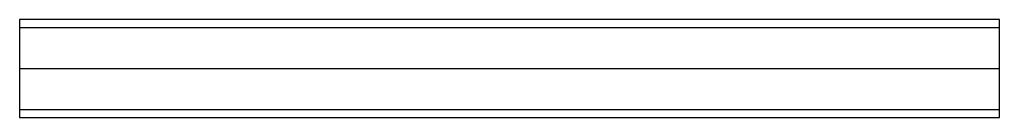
# Model space of a CAD drawing. Extents: x -500 to 500, y -50 to 50.
import ezdxf

# ---------------------------------------------------------------- set-up
doc = ezdxf.new("R2010")
doc.units = 0
doc.layers.add('0-INV', color=7, linetype='Continuous', true_color=0x1a1a1a, plot=False)
doc.layers.add('KTS_EX_VIS', color=7, linetype='Continuous')

msp = doc.modelspace()

# ---------------------------------------------------------------- linework, layer by layer
at = {"layer": '0-INV'}
msp.add_lwpolyline([(-500, 0), (500, 0)], dxfattribs=at)
at = {"layer": 'KTS_EX_VIS'}
for p, q in [((-500, 42), (500, 42)), ((-500, -42), (500, -42))]:
    msp.add_line(p, q, dxfattribs=at)
msp.add_lwpolyline([(-500, -50), (500, -50), (500, 50), (-500, 50)], close=True, dxfattribs=at)

doc.saveas('drawing.dxf')
